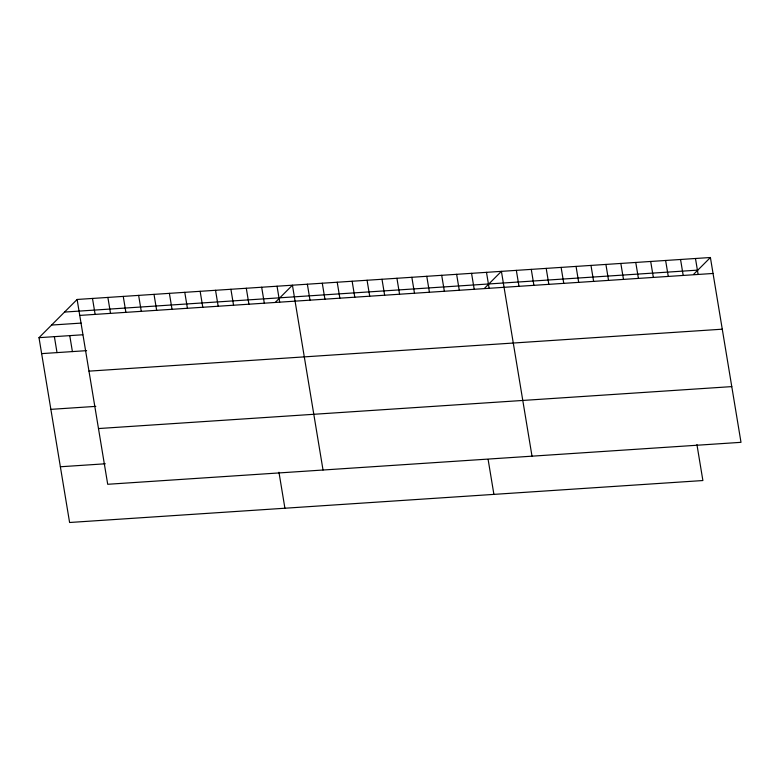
<?xml version="1.0" encoding="UTF-8"?>
<svg xmlns="http://www.w3.org/2000/svg" width="780" height="780" viewBox="0 0 780 780"><rect width="100%" height="100%" fill="white"/><g stroke="black" fill="none" stroke-linecap="round" stroke-linejoin="round"><path stroke-width="1.17" d="M696.93 444.551L702.887 480.538L69.595 522.493L39 337.672L77.113 299.462L710.404 257.507L741 442.328L107.708 484.282L77.113 299.462M275.535 302.133L292.432 285.197L323.027 470.018M484.517 288.288L501.413 271.352L532.009 456.173M693.508 274.453L710.404 257.507M64.535 312.068L697.827 270.114M79.755 315.412L713.047 273.468M51.578 325.055L81.149 323.096M39 337.672L82.778 334.766M41.642 353.623L86.599 350.649M88.978 371.144L722.27 329.189M50.866 409.354L95.823 406.37M98.485 428.552L731.776 386.607M60.372 466.762L105.329 463.788M695.477 258.502L698.12 274.453M680.55 259.486L683.192 275.447M665.623 260.471L668.265 276.432M650.695 261.466L653.338 277.417M635.768 262.45L638.41 278.411M620.841 263.445L623.483 279.396M605.914 264.43L608.546 280.39M590.986 265.424L593.619 281.375M576.059 266.409L578.692 282.36M561.122 267.394L563.764 283.354M546.195 268.388L548.837 284.339M531.268 269.373L533.91 285.334M516.341 270.368L518.983 286.319M486.486 272.337L489.128 288.298M471.559 273.331L474.201 289.282M488.134 459.556L493.906 494.383M456.631 274.316L459.274 290.277M441.704 275.311L444.346 291.262M426.777 276.296L429.419 292.256M411.85 277.29L414.492 293.241M396.923 278.275L399.565 294.226M381.995 279.26L384.637 295.22M367.068 280.254L369.71 296.205M352.141 281.239L354.783 297.2M337.214 282.233L339.856 298.184M322.286 283.218L324.928 299.179M307.359 284.203L310.001 300.163M277.046 286.211L279.689 302.172M261.671 287.235L264.313 303.186M278.957 472.241L284.915 508.228M246.295 288.249L248.927 304.21M230.909 289.273L233.551 305.224M215.534 290.287L218.176 306.248M200.148 291.31L202.79 307.261M184.772 292.325L187.415 308.285M169.387 293.348L172.029 309.299M154.011 294.362L156.653 310.323M138.635 295.386L141.268 311.337M123.25 296.4L125.892 312.361M107.874 297.424L110.516 313.375M92.489 298.438L95.131 314.398M69.761 335.634L72.404 351.585M54.376 336.648L57.018 352.609"/></g></svg>
